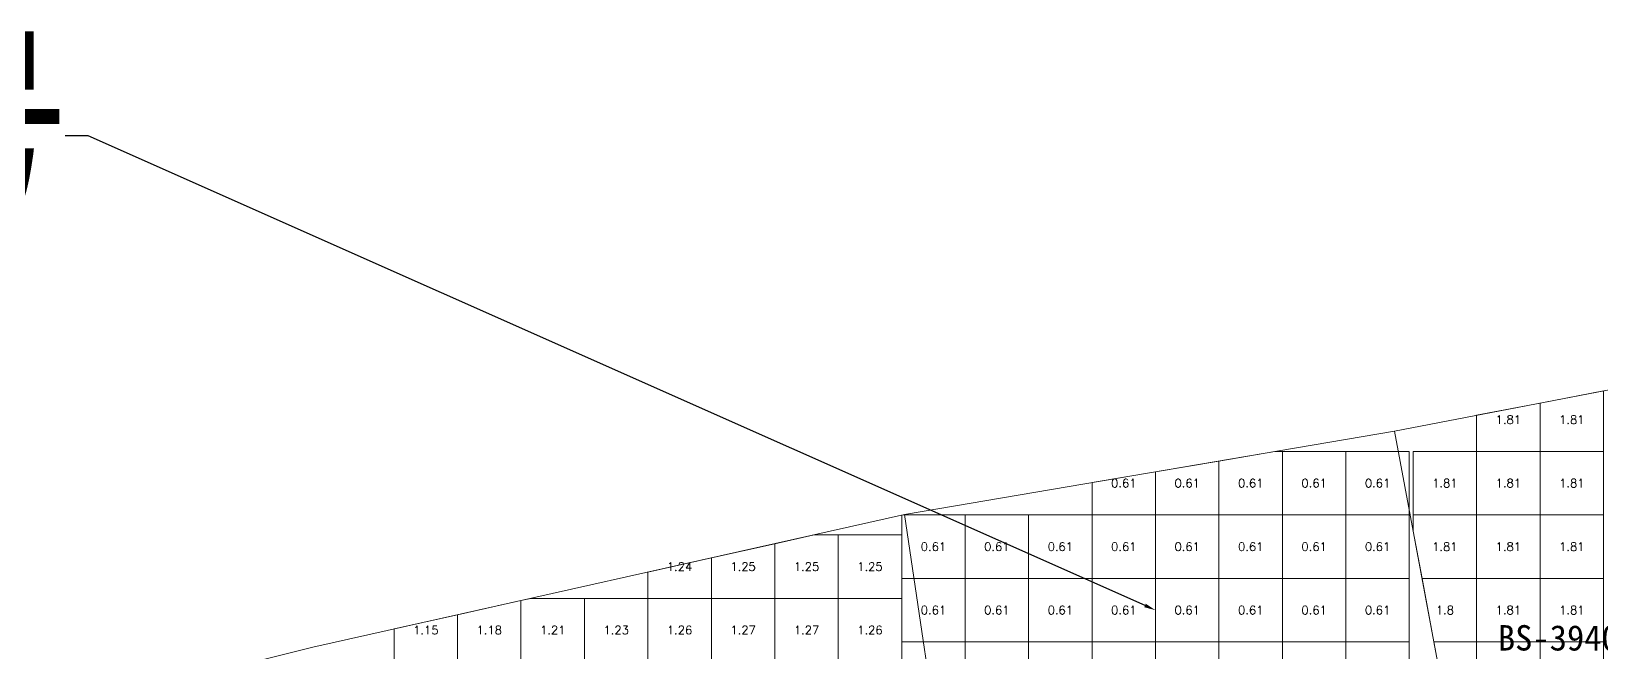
# Model space of a CAD drawing. Header units: inches. Extents: x 469985 to 470094, y 4349619 to 4349666.
# Drawn here: x 470026.9 to 470051.65, y 4349656.35 to 4349666.13 of the extents above; entities that cross this region are included whole.
import ezdxf
from ezdxf import colors
from ezdxf.entities.mleader import LeaderData, LeaderLine
from ezdxf.enums import TextEntityAlignment as Align
from ezdxf.math import Vec2, Vec3

# ---------------------------------------------------------------- set-up
doc = ezdxf.new("R2010")
doc.units = ezdxf.units.IN
doc.header["$MEASUREMENT"] = 0
for name, color, linetype, lineweight in [('0.500-1.000', 7, 'Continuous', 0), ('爆区方格网', 7, 'Continuous', 0), ('钻孔', 7, 'Continuous', 0)]:
    doc.layers.add(name, color=color, linetype=linetype, lineweight=lineweight)
doc.styles.add('3dmine_textStyle_1', font='txt.shx', dxfattribs={"height": 1, "bigfont": 'gbcbig.shx'})
doc.styles.add('3dmine_textStyle_2', font='simsunb.ttf', dxfattribs={"height": 1})
doc.styles.get("Standard").update_dxf_attribs({"font": 'arial.ttf'})

msp = doc.modelspace()

# ---------------------------------------------------------------- linework, layer by layer
at = {"color": 7, "linetype": 'Continuous', "lineweight": 0, "elevation": 3935.364}
for points in [[(470053.816, 4349660.878), (470048.386, 4349659.836), (470049.125, 4349655.871)], [(470000.618, 4349644.028), (470003.426, 4349640.811), (470006.746, 4349640.564), (470011.725, 4349638.697), (470020.866, 4349638.2), (470021.897, 4349640.896), (470023.219, 4349642.756), (470026.249, 4349644.911), (470024.15, 4349646.879), (470028.158, 4349649.496), (470031.686, 4349647.744), (470032.425, 4349648.437), (470035.13, 4349650.711), (470042.09, 4349652.708), (470042.09, 4349652.708), (470041.308, 4349654.163), (470040.661, 4349658.519), (470031.336, 4349656.433), (470025.068, 4349654.87), (470017.277, 4349652.328), (470006.69, 4349647.902), (470003.474, 4349646.45), (470000.618, 4349644.028)]]:
    msp.add_lwpolyline(points, dxfattribs=at)
at = {"layer": '0.500-1.000', "color": 4, "linetype": 'Continuous', "lineweight": 0, "true_color": 0x00ffff}
msp.add_lwpolyline([(470049.125, 4349655.871), (470045.45, 4349652.937), (470042.09, 4349652.708), (470041.308, 4349654.163), (470040.661, 4349658.519), (470048.386, 4349659.836), (470049.125, 4349655.871)], dxfattribs=at)
at = {"layer": '爆区方格网', "color": 1, "linetype": 'Continuous', "lineweight": 0, "true_color": 0xff0000, "elevation": 3940.68}
for points in [[(470051.68, 4349659.515), (470050.68, 4349659.515), (470050.68, 4349660.276), (470051.68, 4349660.468), (470051.68, 4349659.515)], [(470050.68, 4349659.515), (470049.68, 4349659.515), (470049.68, 4349660.085), (470050.68, 4349660.276), (470050.68, 4349659.515)], [(470049.68, 4349658.515), (470048.68, 4349658.515), (470048.68, 4349659.515), (470049.68, 4349659.515), (470049.68, 4349658.515)], [(470050.68, 4349658.515), (470049.68, 4349658.515), (470049.68, 4349659.515), (470050.68, 4349659.515), (470050.68, 4349658.515)], [(470051.68, 4349658.515), (470050.68, 4349658.515), (470050.68, 4349659.515), (470051.68, 4349659.515), (470051.68, 4349658.515)], [(470049.68, 4349657.515), (470048.819, 4349657.515), (470048.68, 4349658.258), (470048.68, 4349658.515), (470049.68, 4349658.515), (470049.68, 4349657.515)], [(470050.68, 4349657.515), (470049.68, 4349657.515), (470049.68, 4349658.515), (470050.68, 4349658.515), (470050.68, 4349657.515)], [(470051.68, 4349657.515), (470050.68, 4349657.515), (470050.68, 4349658.515), (470051.68, 4349658.515), (470051.68, 4349657.515)], [(470049.68, 4349656.515), (470049.005, 4349656.515), (470048.819, 4349657.515), (470049.68, 4349657.515), (470049.68, 4349656.515)], [(470050.68, 4349656.515), (470049.68, 4349656.515), (470049.68, 4349657.515), (470050.68, 4349657.515), (470050.68, 4349656.515)], [(470051.68, 4349656.515), (470050.68, 4349656.515), (470050.68, 4349657.515), (470051.68, 4349657.515), (470051.68, 4349656.515)], [(470049.68, 4349655.515), (470049.402, 4349655.515), (470049.125, 4349655.871), (470049.392, 4349655.515), (470048.68, 4349655.515), (470048.68, 4349655.516), (470049.125, 4349655.871), (470049.005, 4349656.515), (470049.68, 4349656.515), (470049.68, 4349655.515)], [(470050.68, 4349655.515), (470049.68, 4349655.515), (470049.68, 4349656.515), (470050.68, 4349656.515), (470050.68, 4349655.515)], [(470051.68, 4349655.515), (470050.68, 4349655.515), (470050.68, 4349656.515), (470051.68, 4349656.515), (470051.68, 4349655.515)]]:
    msp.add_lwpolyline(points, dxfattribs=at)
at = {"layer": '爆区方格网', "color": 4, "linetype": 'Continuous', "lineweight": 0, "true_color": 0x00ffff, "elevation": 3940.209}
for points in [[(470045.619, 4349658.515), (470044.619, 4349658.515), (470044.619, 4349659.194), (470045.619, 4349659.364), (470045.619, 4349658.515)], [(470046.619, 4349658.515), (470045.619, 4349658.515), (470045.619, 4349659.364), (470046.5, 4349659.515), (470046.619, 4349659.515), (470046.619, 4349658.515)], [(470047.619, 4349658.515), (470046.619, 4349658.515), (470046.619, 4349659.515), (470047.619, 4349659.515), (470047.619, 4349658.515)], [(470048.619, 4349658.515), (470047.619, 4349658.515), (470047.619, 4349659.515), (470048.619, 4349659.515), (470048.619, 4349658.515)], [(470044.619, 4349658.515), (470043.619, 4349658.515), (470043.619, 4349659.023), (470044.619, 4349659.194), (470044.619, 4349658.515)], [(470041.619, 4349657.515), (470040.619, 4349657.515), (470040.619, 4349658.509), (470040.643, 4349658.515), (470041.619, 4349658.515), (470041.619, 4349657.515)], [(470042.619, 4349657.515), (470041.619, 4349657.515), (470041.619, 4349658.515), (470042.619, 4349658.515), (470042.619, 4349657.515)], [(470043.619, 4349657.515), (470042.619, 4349657.515), (470042.619, 4349658.515), (470043.619, 4349658.515), (470043.619, 4349657.515)], [(470044.619, 4349657.515), (470043.619, 4349657.515), (470043.619, 4349658.515), (470044.619, 4349658.515), (470044.619, 4349657.515)], [(470045.619, 4349657.515), (470044.619, 4349657.515), (470044.619, 4349658.515), (470045.619, 4349658.515), (470045.619, 4349657.515)], [(470046.619, 4349657.515), (470045.619, 4349657.515), (470045.619, 4349658.515), (470046.619, 4349658.515), (470046.619, 4349657.515)], [(470047.619, 4349657.515), (470046.619, 4349657.515), (470046.619, 4349658.515), (470047.619, 4349658.515), (470047.619, 4349657.515)], [(470048.619, 4349657.515), (470047.619, 4349657.515), (470047.619, 4349658.515), (470048.619, 4349658.515), (470048.619, 4349657.515)], [(470041.619, 4349656.515), (470040.619, 4349656.515), (470040.619, 4349657.515), (470041.619, 4349657.515), (470041.619, 4349656.515)], [(470042.619, 4349656.515), (470041.619, 4349656.515), (470041.619, 4349657.515), (470042.619, 4349657.515), (470042.619, 4349656.515)], [(470043.619, 4349656.515), (470042.619, 4349656.515), (470042.619, 4349657.515), (470043.619, 4349657.515), (470043.619, 4349656.515)], [(470044.619, 4349656.515), (470043.619, 4349656.515), (470043.619, 4349657.515), (470044.619, 4349657.515), (470044.619, 4349656.515)], [(470045.619, 4349656.515), (470044.619, 4349656.515), (470044.619, 4349657.515), (470045.619, 4349657.515), (470045.619, 4349656.515)], [(470046.619, 4349656.515), (470045.619, 4349656.515), (470045.619, 4349657.515), (470046.619, 4349657.515), (470046.619, 4349656.515)], [(470047.619, 4349656.515), (470046.619, 4349656.515), (470046.619, 4349657.515), (470047.619, 4349657.515), (470047.619, 4349656.515)], [(470048.619, 4349656.515), (470047.619, 4349656.515), (470047.619, 4349657.515), (470048.619, 4349657.515), (470048.619, 4349656.515)], [(470041.619, 4349655.515), (470040.619, 4349655.515), (470040.619, 4349656.515), (470041.619, 4349656.515), (470041.619, 4349655.515)], [(470042.619, 4349655.515), (470041.619, 4349655.515), (470041.619, 4349656.515), (470042.619, 4349656.515), (470042.619, 4349655.515)], [(470043.619, 4349655.515), (470042.619, 4349655.515), (470042.619, 4349656.515), (470043.619, 4349656.515), (470043.619, 4349655.515)], [(470044.619, 4349655.515), (470043.619, 4349655.515), (470043.619, 4349656.515), (470044.619, 4349656.515), (470044.619, 4349655.515)], [(470045.619, 4349655.515), (470044.619, 4349655.515), (470044.619, 4349656.515), (470045.619, 4349656.515), (470045.619, 4349655.515)], [(470046.619, 4349655.515), (470045.619, 4349655.515), (470045.619, 4349656.515), (470046.619, 4349656.515), (470046.619, 4349655.515)], [(470047.619, 4349655.515), (470046.619, 4349655.515), (470046.619, 4349656.515), (470047.619, 4349656.515), (470047.619, 4349655.515)], [(470048.619, 4349655.515), (470047.619, 4349655.515), (470047.619, 4349656.515), (470048.619, 4349656.515), (470048.619, 4349655.515)]]:
    msp.add_lwpolyline(points, dxfattribs=at)
at = {"layer": '爆区方格网', "color": 5, "linetype": 'Continuous', "lineweight": 0, "true_color": 0x0000ff, "elevation": 3938.734}
for points in [[(470039.619, 4349657.201), (470038.619, 4349657.201), (470038.619, 4349658.062), (470039.242, 4349658.201), (470039.619, 4349658.201), (470039.619, 4349657.201)], [(470040.619, 4349657.515), (470040.619, 4349657.201), (470039.619, 4349657.201), (470039.619, 4349658.201), (470040.619, 4349658.201), (470040.619, 4349657.515)], [(470037.619, 4349657.201), (470036.619, 4349657.201), (470036.619, 4349657.614), (470037.619, 4349657.838), (470037.619, 4349657.201)], [(470038.619, 4349657.201), (470037.619, 4349657.201), (470037.619, 4349657.838), (470038.619, 4349658.062), (470038.619, 4349657.201)], [(470034.619, 4349656.201), (470033.619, 4349656.201), (470033.619, 4349656.943), (470034.619, 4349657.167), (470034.619, 4349656.201)], [(470035.619, 4349656.201), (470034.619, 4349656.201), (470034.619, 4349657.167), (470034.772, 4349657.201), (470035.619, 4349657.201), (470035.619, 4349656.201)], [(470036.619, 4349656.201), (470035.619, 4349656.201), (470035.619, 4349657.201), (470036.619, 4349657.201), (470036.619, 4349656.201)], [(470037.619, 4349656.201), (470036.619, 4349656.201), (470036.619, 4349657.201), (470037.619, 4349657.201), (470037.619, 4349656.201)], [(470038.619, 4349656.201), (470037.619, 4349656.201), (470037.619, 4349657.201), (470038.619, 4349657.201), (470038.619, 4349656.201)], [(470039.619, 4349656.201), (470038.619, 4349656.201), (470038.619, 4349657.201), (470039.619, 4349657.201), (470039.619, 4349656.201)], [(470040.619, 4349656.515), (470040.619, 4349656.201), (470039.619, 4349656.201), (470039.619, 4349657.201), (470040.619, 4349657.201), (470040.619, 4349656.515)], [(470033.619, 4349656.201), (470032.619, 4349656.201), (470032.619, 4349656.72), (470033.619, 4349656.943), (470033.619, 4349656.201)]]:
    msp.add_lwpolyline(points, dxfattribs=at)

# ---------------------------------------------------------------- texts
at = {"color": 1, "linetype": 'Continuous', "lineweight": 0, "true_color": 0xff0000, "style": '3dmine_textStyle_1'}
for s, p in [('1.81', (470050.18, 4349660.015, 3940.68)), ('1.81', (470051.18, 4349660.015, 3940.68)), ('1.81', (470049.18, 4349659.015, 3940.68)), ('1.81', (470050.18, 4349659.015, 3940.68)), ('1.81', (470051.18, 4349659.015, 3940.68)), ('1.81', (470049.18, 4349658.015, 3940.68)), ('1.81', (470050.18, 4349658.015, 3940.68)), ('1.81', (470051.18, 4349658.015, 3940.68)), ('1.8', (470049.18, 4349657.015, 3940.68)), ('1.81', (470050.18, 4349657.015, 3940.68)), ('1.81', (470051.18, 4349657.015, 3940.68))]:
    msp.add_text(s, height=0.1333, dxfattribs=at).set_placement(p, align=Align.MIDDLE_CENTER)
at = {"color": 4, "linetype": 'Continuous', "lineweight": 0, "true_color": 0x00ffff, "style": '3dmine_textStyle_1'}
for p in [(470044.119, 4349659.015, 3940.209), (470045.119, 4349659.015, 3940.209), (470046.119, 4349659.015, 3940.209), (470047.119, 4349659.015, 3940.209), (470048.119, 4349659.015, 3940.209), (470041.119, 4349658.015, 3940.209), (470042.119, 4349658.015, 3940.209), (470043.119, 4349658.015, 3940.209), (470044.119, 4349658.015, 3940.209), (470045.119, 4349658.015, 3940.209), (470046.119, 4349658.015, 3940.209), (470047.119, 4349658.015, 3940.209), (470048.119, 4349658.015, 3940.209), (470041.119, 4349657.015, 3940.209), (470042.119, 4349657.015, 3940.209), (470043.119, 4349657.015, 3940.209), (470044.119, 4349657.015, 3940.209), (470045.119, 4349657.015, 3940.209), (470046.119, 4349657.015, 3940.209), (470047.119, 4349657.015, 3940.209), (470048.119, 4349657.015, 3940.209)]:
    msp.add_text('0.61', height=0.1333, dxfattribs=at).set_placement(p, align=Align.MIDDLE_CENTER)
at = {"color": 5, "linetype": 'Continuous', "lineweight": 0, "true_color": 0x0000ff, "style": '3dmine_textStyle_1'}
for s, p in [('1.24', (470037.119, 4349657.701, 3938.734)), ('1.25', (470038.119, 4349657.701, 3938.734)), ('1.25', (470039.119, 4349657.701, 3938.734)), ('1.25', (470040.119, 4349657.701, 3938.734)), ('1.15', (470033.119, 4349656.701, 3938.734)), ('1.18', (470034.119, 4349656.701, 3938.734)), ('1.21', (470035.119, 4349656.701, 3938.734)), ('1.23', (470036.119, 4349656.701, 3938.734)), ('1.26', (470037.119, 4349656.701, 3938.734)), ('1.27', (470038.119, 4349656.701, 3938.734)), ('1.27', (470039.119, 4349656.701, 3938.734)), ('1.26', (470040.119, 4349656.701, 3938.734))]:
    msp.add_text(s, height=0.1333, dxfattribs=at).set_placement(p, align=Align.MIDDLE_CENTER)
at = {"layer": '钻孔', "color": 138, "linetype": 'Continuous', "lineweight": 0, "true_color": 0x004c4c, "style": '3dmine_textStyle_2'}
msp.add_text('BS-3940-0915-P44', height=0.4, dxfattribs=at).set_placement((470052.192, 4349656.379, 3940.817), align=Align.CENTER)

# ---------------------------------------------------------------- leaders
ml = msp.add_multileader_mtext('Standard')
ml.set_content('7{\\f宋体|b0|i0|c134|p2;号}', color=256)
ml.set_leader_properties()
ml.build(insert=Vec2(0, 0))
ml.multileader.update_dxf_attribs({"dogleg_length": 0.36, "arrow_head_size": 0.18})
ctx = ml.context
ctx.base_point, ctx.char_height, ctx.arrow_head_size, ctx.landing_gap_size, ctx.plane_origin = Vec3(470022.128, 4349664.487, 3940.209), 2.5, 0.18, 0.09, Vec3(470044.619, 4349657.015, 3940.209)
notes = []
notes.append((ctx, [(0, (1, 1, 0), (470027.797, 4349664.487, 3940.209), (-1, 0), 0.36, [(0, [(470044.619, 4349657.015, 3940.209)], 256, [])])]))
ctx.mtext.insert, ctx.mtext.flow_direction = Vec3(470022.218, 4349665.905, 3940.209), 5
for ctx, leaders in notes:
    for number, flags, end, landing, length, lines in leaders:
        leader = LeaderData()
        leader.index, (leader.has_last_leader_line, leader.has_dogleg_vector, leader.attachment_direction) = number, flags
        leader.last_leader_point, leader.dogleg_vector, leader.dogleg_length = Vec3(end), Vec3(landing), length
        for number, points, colour, breaks in lines:
            line = LeaderLine()
            line.index, line.vertices, line.color, line.breaks = number, Vec3.list(points), colors.encode_raw_color(colour), breaks
            leader.lines.append(line)
        ctx.leaders.append(leader)

doc.saveas('drawing.dxf')
